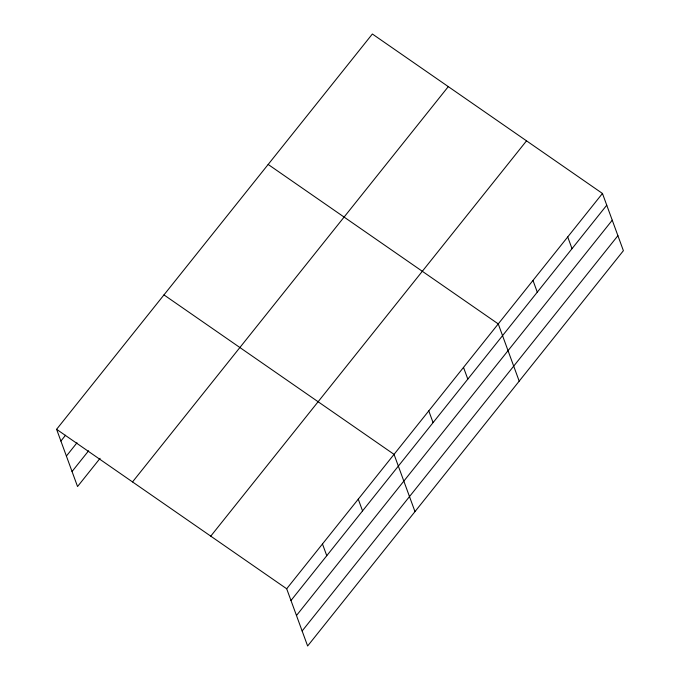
<?xml version="1.0" encoding="UTF-8"?>
<svg xmlns="http://www.w3.org/2000/svg" width="680" height="680" viewBox="0 0 680 680"><rect width="100%" height="100%" fill="white"/><g stroke="black" fill="none" stroke-linecap="round" stroke-linejoin="round"><path stroke-width="1.02" d="M56.602 429.309L372.368 34L602.454 193.46L623.399 250.69L307.632 646L286.688 588.769L56.602 429.309L77.546 486.54L100.079 458.329M60.894 441.039L65.535 435.234M66.394 456.059L76.993 442.782M72.054 471.521L88.621 450.781M132.532 481.925L448.298 86.623M210.757 536.146L526.524 140.837M286.688 588.769L602.454 193.46M290.981 600.508L606.747 205.198M296.471 615.519L612.246 220.209M302.132 630.989L617.908 235.679M268.166 164.45L498.253 323.909L519.197 381.149M163.965 294.899L394.043 454.367L414.987 511.598M567.723 236.946L572.016 248.684M532.984 280.432L537.277 292.162M463.513 367.396L467.815 379.134M428.782 410.881L433.075 422.62M358.258 499.162L362.55 510.901M322.473 543.966L326.765 555.704"/></g></svg>
